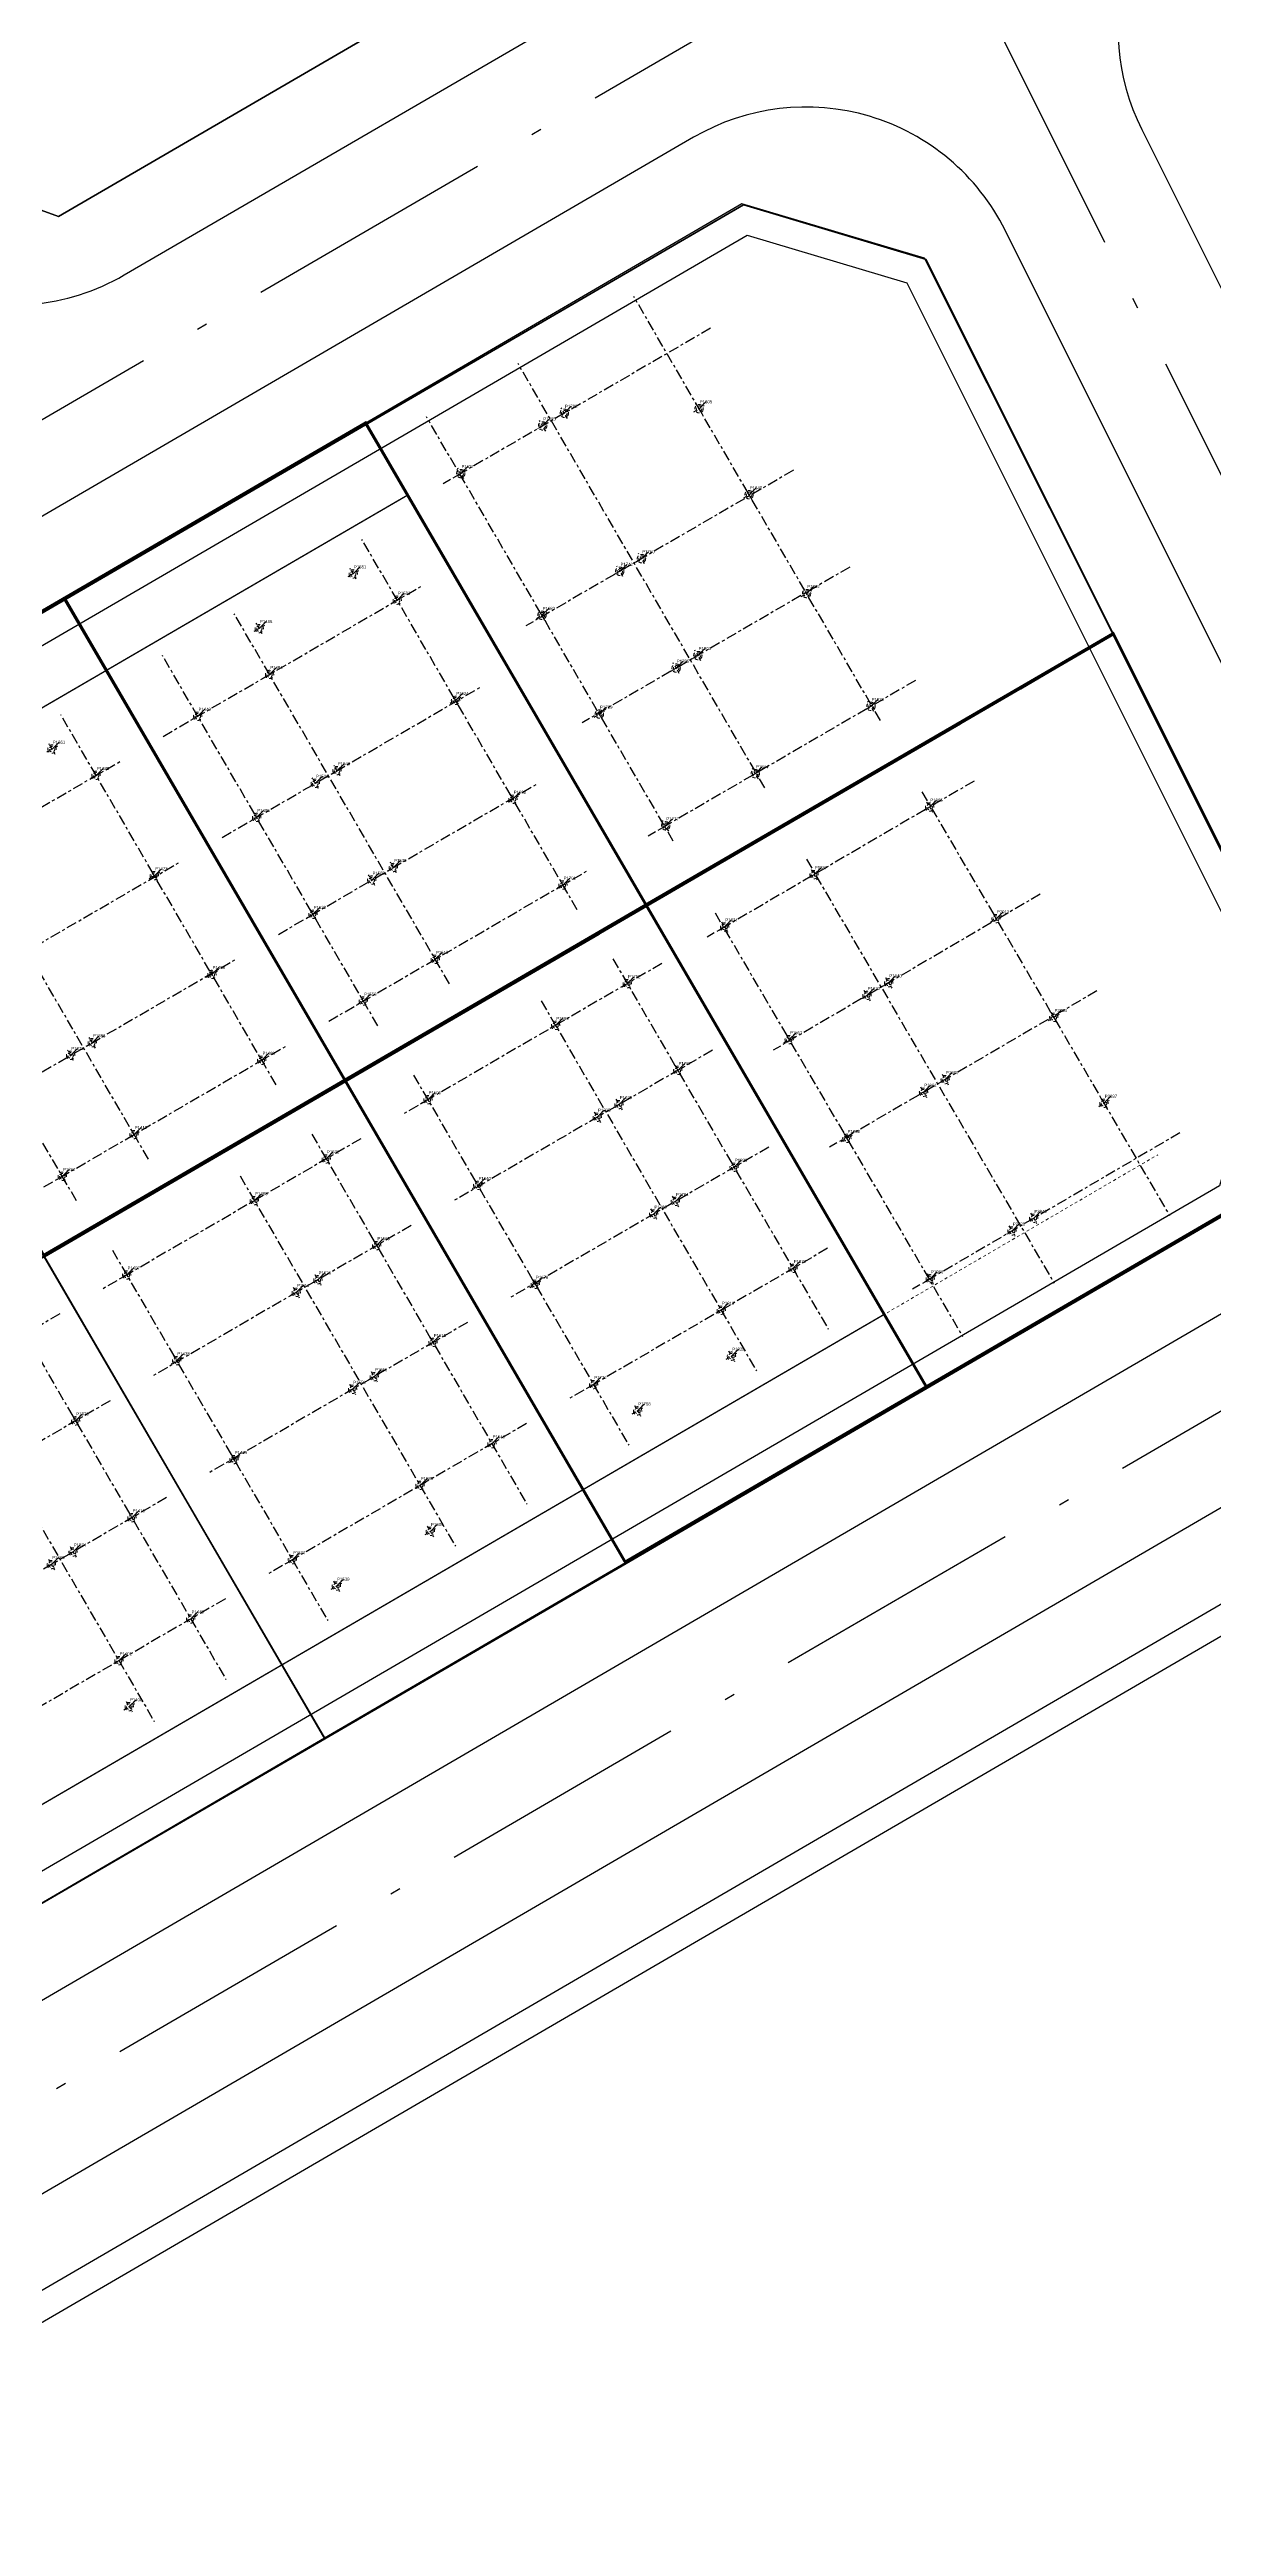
# Model space of a CAD drawing. Header units: millimetres. Extents: x 567980 to 569430, y 2065777 to 2066666.
# Drawn here: x 568752.1 to 568793.8, y 2066169.1 to 2066258 of the extents above; entities that cross this region are included whole.
import ezdxf
from ezdxf.enums import TextEntityAlignment as Align
from ezdxf.xclip import XClip

# ---------------------------------------------------------------- set-up
doc = ezdxf.new("R2010")
doc.units = ezdxf.units.MM
for name, pattern in [('ACAD_ISO10W100', [18.5, 12, -3, 0.5, -3]), ('CENTER', [3, 1.5, -0.5, 0.5, -0.5]), ('CENTER2', [1.125, 0.75, -0.125, 0.125, -0.125]), ('HIDDEN', [0.75, 0.5, -0.25])]:
    doc.linetypes.add(name, pattern=pattern)
for name, color, linetype in [('01.AXIS', 160, 'CENTER2'), ('BoThamCo', 94, 'Continuous'), ('CDC.01.AXIS', 160, 'CENTER2'), ('ChiaLo', 128, 'CENTER'), ('datOBt', 42, 'Continuous'), ('datoHonHop', 42, 'Continuous'), ('LogDg', 7, 'Continuous'), ('loKBT', 42, 'Continuous'), ('RANHGIOI', 2, 'HIDDEN'), ('TimDg', 222, 'Continuous'), ('ViaHeS', 32, 'Continuous')]:
    doc.layers.add(name, color=color, linetype=linetype)
for name, color, linetype, lineweight in [('A-KY HIEU', 34, 'Continuous', 20), ('boDnv', 54, 'Continuous', 25), ('E- RANH GIOI', 1, 'CENTER', 13), ('E- THAY', 9, 'Continuous', 20), ('kata_text', 254, 'Continuous', 30), ('LD-THAY', 9, 'Continuous', 13)]:
    doc.layers.add(name, color=color, linetype=linetype, lineweight=lineweight)
doc.styles.add('kata_dim', font='vnrms.shx', dxfattribs={"width": 0.66, "oblique": 7})
doc.styles.add('kata_text', font='arial.ttf', dxfattribs={"width": 0.8})
doc.styles.add('rms', font='romans.shx', dxfattribs={"width": 0.7, "bigfont": 'vns.shx'})
doc.linetypes.add('ADL', pattern='A,0.125,-0.15,["++",rms,S=0.5,R=0,X=0,Y=-0.2245],-1.35,1.125', length=2.75)
doc.dimstyles.new('kata_dim_iso', dxfattribs={"dimtxt": 2.5, "dimasz": 1.5, "dimexe": 1.5, "dimexo": 2.5, "dimtad": 1, "dimdec": 0, "dimzin": 0, "dimdsep": 46, "dimtxsty": 'kata_dim', "dimblk": 'kata_block_ArchTick', "dimcen": 0.09, "dimdle": 1.2, "dimclrd": 8, "dimclre": 8, "dimclrt": 3, "dimadec": 0, "dimazin": 0, "dimtfac": 1, "dimtdec": 0, "dimtix": 1, "dimtofl": 0, "dimtmove": 0, "dimatfit": 3, "dimfxl": 3.75, "dimfxlon": 1, "dimtolj": 1, "dimtzin": 0, "dimarcsym": 0})

# ---------------------------------------------------------------- blocks, each defined once
blk = doc.blocks.new('NEN')
at = {"layer": 'boDnv', "color": 10, "linetype": 'ADL', "ltscale": 0.25}
blk.add_lwpolyline([(79.627, -120.398), (85.356, -122.108), (98.44, -148.269), (96.582, -154.497), (27.112, -194.914), (21.969, -193.046), (11.825, -164.999), (14.198, -158.464)], close=True, dxfattribs=at)
blk.add_lwpolyline([(122.207, -155.785), (32.175, -208.166), (29.801, -214.701), (39.524, -241.582, 0.256594), (53.262, -253.666, -0.085173), (69.537, -260.336, 0.265195), (88.352, -261.098, 0.012088), (129.923, -238.27), (165.53, -217.582), (130.973, -158.106)], format="xyb", close=True, dxfattribs=at)
at = {"layer": 'BoThamCo'}
blk.add_lwpolyline([(25.78, -0.755), (18.959, 1.719), (12.14, -1.254), (9.257, -7.953), (48.895, -117.546), (54.917, -119.734), (74.12, -108.562), (76.205, -101.576)], close=True, dxfattribs=at)
blk.add_lwpolyline([(274.126, -178.484, 1), (272.368, -175.457), (138.589, -253.186, -0.013452), (91.443, -278.907, 0.999991), (93.036, -282.024, 0.013452), (140.347, -256.212)], format="xyb", close=True, dxfattribs=at)
at = {"layer": 'ChiaLo', "ltscale": 5}
for points in [[(86.088, -161.759), (65.973, -127.185)], [(75.284, -168.045), (55.169, -133.471)], [(15.974, -179.412), (92.784, -134.725)], [(64.479, -174.331), (44.364, -139.757)]]:
    blk.add_lwpolyline(points, dxfattribs=at)
at = {"layer": 'datOBt'}
blk.add_lwpolyline([(79.498, -119.316), (86.056, -121.273), (99.512, -148.176), (97.427, -155.162), (27.21, -196.014), (21.188, -193.827), (10.761, -164.998), (13.382, -157.782)], close=True, dxfattribs=at)
at = {"layer": 'datoHonHop', "linetype": 'ByBlock'}
blk.add_lwpolyline([(122.062, -154.713), (31.359, -207.484), (28.737, -214.7), (38.583, -241.923, 0.256594), (53.045, -254.642, -0.085173), (69.006, -261.184, 0.265195), (88.812, -261.986, 0.012088), (130.425, -239.135), (166.897, -217.944), (131.629, -157.245)], format="xyb", close=True, dxfattribs=at)
at = {"layer": 'LogDg'}
for points in [[(34.296, -348.766, -0.124666), (14.114, -339.771, 0.262937), (-5.331, -336.771, -0.009345), (-40.959, -349.473), (-145.868, -384.68, 0.405257), (-155.456, -403.235), (-146.557, -432.72), (-158.046, -436.187), (-166.572, -407.936, 0.423227), (-185.704, -398.049), (-272.077, -427.035, 0.40652), (-277.181, -436.964), (-262.947, -483.397), (-271.552, -486.035), (-285.593, -440.232, 0.421949), (-295.787, -434.992), (-422.26, -477.436, 0.346831), (-427.684, -485.726), (-426.662, -497.249, 0.109851), (-417.21, -527.045), (-422.398, -530.058, -0.109851), (-432.639, -497.779), (-433.194, -491.512, 0.484967), (-443.708, -484.634), (-484.199, -498.222, 0.36701), (-492.228, -511.51), (-484.402, -560.012), (-490.326, -560.967), (-497.433, -516.92, 0.457512), (-512.889, -507.388), (-525.337, -511.314, 0.375227), (-533.554, -524.795, 0.049445), (-523.248, -562.118), (-518.404, -576.577), (-525.515, -578.96), (-530.307, -564.659, -0.044276), (-540.221, -530.036, 0.448349), (-555.614, -520.863), (-568.853, -525.038), (-576.072, -502.149), (-552.391, -494.681, 0.333336), (-544.003, -482.976), (-545.865, -397.305, 0.120559), (-569.998, -307.198), (-621.979, -219.712, 0.334943), (-635.359, -214.239), (-686.931, -227.855), (-689.803, -216.977), (-647.957, -205.93, 0.498191), (-640.704, -188.198), (-654.378, -165.183, -0.144979), (-668.853, -108.061), (-659.845, 118.23, 0.428088), (-671.924, 130.707), (-689.222, 130.58), (-689.305, 141.83), (-670.344, 141.969, 0.400474), (-658.442, 153.492), (-657.828, 168.904), (-656.06, 189.374), (-648.588, 188.728), (-650.341, 168.432), (-650.889, 154.678, 0.425345), (-638.921, 142.201), (-621.613, 142.328, 0.402651), (-609.707, 153.94), (-609.387, 163.859, -0.019867), (-608.227, 179.942), (-606.8, 192.652), (-600.838, 191.983), (-602.264, 179.273, 0.019867), (-603.39, 163.665), (-603.676, 154.802, 0.425871), (-591.594, 142.415), (-548.362, 142.733), (-548.28, 131.483), (-592.887, 131.155, 0.401789), (-604.791, 119.578), (-607.754, 35.571, -0.005984), (-607.983, 30.718, 0.462462), (-599.177, 22.287), (-555.377, 26.801), (-554.762, 20.832), (-603.242, 15.836, 0.355613), (-610.381, 8.689), (-613.794, -24.838, 0.475348), (-605.015, -33.606), (-508.268, -23.636, 0.016072), (-476.806, -19.368, 0.37392), (-470.138, -11.259), (-470.705, 9.348), (-464.707, 9.513), (-464.235, -7.648, 0.461916), (-454.747, -15.288), (-421.581, -8.993, 0.020567), (-382.015, 0.216), (-299.764, 22.963, 0.415004), (-292.798, 35.293), (-296.969, 50.218), (-285.412, 53.448), (-281.218, 38.439, 0.413423), (-268.921, 31.492), (-169.968, 58.858, 0.427702), (-164.496, 69.052), (-169.623, 84.754), (-163.92, 86.616), (-158.479, 69.956, 0.400853), (-148.742, 64.729), (-123.897, 71.6, 0.437327), (-113.795, 91.173), (-114.462, 93.013), (-128.551, 136.154), (-105.736, 143.605), (-91.769, 100.833), (-90.91, 98.466, 0.429754), (-70.957, 89.772, 0.001079), (-63.934, 92.766, 0.001474), (-62.342, 93.454), (-47.534, 99.909, 0.386536), (-43.126, 109.726), (-48.301, 125.574), (-42.598, 127.436), (-38.076, 113.59, 0.442444), (-27.275, 108.739), (111.617, 169.28, 0.414214), (115.754, 179.811), (109.361, 194.478), (114.861, 196.875), (121.255, 182.208, 0.414214), (131.785, 178.071), (252.97, 230.894), (276.872, 241.312), (291.579, 249.057, 0.419837), (295.267, 261.365), (290.95, 269.196), (301.459, 274.99), (306.058, 266.648, 0.408717), (318.136, 263.031), (326.546, 267.464), (332.148, 256.836), (324.233, 252.656, 0.419466), (320.555, 240.352), (397.092, 101.523, 0.433643), (408.413, 98.649), (440.787, 119.386), (444.023, 114.334), (410.428, 92.813, 0.395048), (407.737, 82.215), (451.056, 3.639, -0.005576), (472.219, -35.781, 0.422017), (490.066, -41.118), (502.995, -33.918), (514.672, -54.886), (500.295, -62.892, 0.404193), (495.052, -80.181), (502.502, -94.711), (491.824, -100.186), (485.095, -87.061, 0.424556), (467.192, -81.64), (316.164, -165.913), (307.211, -171.115, 0.396001), (304.075, -181.611), (326.147, -225.742), (318.098, -229.768), (296.726, -187.038, 0.432664), (285.552, -183.699), (178.072, -246.148, 0.389772), (174.86, -256.488), (194.1, -297.126), (188.677, -299.693), (170.231, -260.733, 0.439085), (158.982, -257.239), (145.496, -265.075, -0.013452), (97.701, -291.151, 0.262926), (86.853, -307.563, -0.162068), (76.015, -333.842, 0.270323), (72.318, -353.653), (79.981, -375.074), (57.383, -383.157), (49.72, -361.737, 0.270325), (34.296, -348.766)], [(191.761, -50.531), (96.917, -106.112, 0.395833), (93.785, -116.606), (107.231, -143.491, 0.432836), (118.409, -146.827), (234.309, -78.995, 0.395833), (237.441, -68.502), (223.995, -41.617, 0.432836), (212.817, -38.281), (191.761, -50.531)], [(49.536, -260.065, -0.269945), (34.095, -247.153), (22.999, -216.476, -0.362457), (26.499, -206.84), (119.685, -152.625, -0.414384), (136.095, -156.969), (142.222, -167.514, 0.414214), (153.158, -170.413), (250.593, -113.801, -0.432664), (261.767, -117.14), (278.799, -151.193, -0.396001), (275.663, -161.688), (133.439, -244.323, -0.012999), (88.371, -268.964, -0.278117), (67.767, -267.557, 0.110848), (49.536, -260.065)]]:
    blk.add_lwpolyline(points, format="xyb", dxfattribs=at)
for points in [[(57.283, -121.828), (75.893, -111.001, 0.395833), (79.025, -100.508), (28.348, 0.817, 0.398858), (17.996, 4.572), (10.657, 1.373, 0.395588), (6.33, -8.682), (45.737, -117.634, 0.467936)], [(102.332, -147.108), (88.886, -120.223, 0.432836), (77.708, -116.887), (8.523, -157.138, 0.362457), (5.023, -166.774), (15.394, -195.448, 0.467936), (26.94, -199.642), (99.2, -157.601, 0.395833)], [(274.252, -178.7, 1), (272.242, -175.241), (138.463, -252.969, -0.013452), (91.329, -278.685, 0.999992), (93.15, -282.246, 0.013452), (140.473, -256.428)]]:
    blk.add_lwpolyline(points, format="xyb", close=True, dxfattribs=at)
at = {"layer": 'loKBT'}
for points in [[(92.784, -134.725), (86.056, -121.273), (79.498, -119.316), (65.973, -127.185), (76.031, -144.472)], [(65.973, -127.185), (55.169, -133.471), (65.226, -150.758), (76.031, -144.472)], [(55.169, -133.471), (44.364, -139.757), (54.422, -157.044), (65.226, -150.758)], [(92.784, -134.725), (76.031, -144.472), (86.088, -161.759), (97.427, -155.162), (99.512, -148.176)], [(76.031, -144.472), (65.226, -150.758), (75.284, -168.045), (86.088, -161.759)], [(65.226, -150.758), (54.422, -157.044), (64.479, -174.331), (75.284, -168.045)], [(54.422, -157.044), (43.617, -163.33), (53.675, -180.617), (64.479, -174.331)]]:
    blk.add_lwpolyline(points, close=True, dxfattribs=at)
at = {"layer": 'RANHGIOI', "color": 1, "ltscale": 9, "const_width": 1}
blk.add_lwpolyline([(460, -51.299, 0.006594), (435.293, -5.051), (303.078, 234.769), (284.672, 225.077), (-55.993, 76.586), (-56.839, 76.223, -0.005137), (-90.743, 62.093), (-377.217, -17.133, -0.020567), (-418.225, -26.678), (-463.443, -35.259, -0.021218), (-506.422, -41.541), (-623.638, -53.62), (-626.464, -70.884, 0.128574), (-620.42, -135.36), (-615.505, -148.86, 0.039408), (-607.143, -167.188), (-594.172, -190.555), (-547.57, -259.493, -0.11987), (-522.704, -326.397), (-507.917, -451.947), (-504.475, -473.277), (-499.271, -471.636), (-50.48, -321.024, 0.050684), (130.425, -239.135), (301.319, -139.843)], format="xyb", close=True, dxfattribs=at)
at = {"layer": 'RANHGIOI', "color": 5, "ltscale": 20, "const_width": 3}
blk.add_lwpolyline([(77.126, -402.722), (-90.743, 62.093)], dxfattribs=at)
at = {"layer": 'TimDg', "linetype": 'ACAD_ISO10W100', "ltscale": 0.75}
for points in [[(80.71, -412.741), (34.278, -282.941), (-103.138, 96.993), (-128.229, 173.827)], [(26.363, 11.491), (109.634, -155.002)], [(9.149, -213.464), (246.062, -75.628)]]:
    blk.add_lwpolyline(points, dxfattribs=at)
blk.add_lwpolyline([(-358.633, -282.039), (-15.318, -166.825, 0.050829), (-9.777, -164.314), (222.735, -29.039)], format="xyb", dxfattribs=at)
at = {"layer": 'ViaHeS', "elevation": 0}
blk.add_lwpolyline([(-483.362, -504.27), (-441.21, -490.124), (-436.029, -493.514), (-435.627, -498.044, 0.109851), (-424.993, -531.564), (-414.615, -525.539, -0.109851), (-423.674, -496.984), (-424.342, -489.445), (-420.001, -483.006), (-295.249, -441.14), (-289.043, -444.33), (-275.854, -487.354), (-258.645, -482.078), (-271.972, -438.601), (-268.698, -432.23), (-181.634, -403.012), (-172.975, -407.486), (-163.79, -437.92), (-140.813, -430.986), (-150.211, -399.847), (-145.597, -390.918), (-39.026, -355.153, 0.008545), (-6.235, -343.522, -0.249193), (12.375, -345.964, 0.09975), (30.772, -354.181, -0.256949), (45.215, -366.957), (51.733, -385.178), (85.63, -373.053), (79.112, -354.831, -0.256949), (82.174, -335.793, 0.136918), (92.607, -310.438, -0.249193), (103.308, -295.017, 0.012659), (148.511, -270.262), (162.157, -262.333), (168.62, -264.341), (185.966, -300.977), (196.811, -295.842), (179.033, -258.291), (181.216, -251.26), (287.384, -189.574), (293.944, -191.534), (314.073, -231.781), (330.172, -223.729), (309.538, -182.474), (311.625, -175.49), (319.134, -171.127), (408.277, -121.386), (412.274, -122.589), (434.351, -165.321), (442.347, -161.19), (420.137, -118.201), (421.38, -114.074), (470.335, -86.758), (479.641, -89.576), (486.485, -102.924), (507.841, -91.973), (500.499, -77.654), (503.421, -68.019), (517.591, -60.128), (500.076, -28.676), (486.971, -35.974), (477.625, -33.17, 0.0056), (456.311, 6.536), (412.324, 86.322), (414.12, 93.398), (444.832, 113.071), (439.977, 120.649), (409.766, 101.296), (403.142, 102.978), (327.714, 239.794), (330.524, 249.193), (334.945, 251.528), (323.749, 272.772), (318.926, 270.23), (309.354, 273.096), (306.713, 277.887), (285.696, 266.299), (288.11, 261.921), (285.295, 252.529), (274.271, 246.724), (129.387, 183.571), (122.806, 186.157), (117.612, 198.074), (106.611, 193.279), (111.806, 181.362), (109.22, 174.781), (26.33, 138.65), (-29.869, 114.154), (-36.004, 116.909), (-39.746, 128.368), (-51.153, 124.642), (-47.055, 112.092), (-50.086, 105.341), (-75.921, 94.08), (-84.511, 97.937), (-100.033, 145.467), (-134.254, 134.292), (-118.657, 86.529), (-123.231, 78.009), (-150.258, 70.535), (-156.629, 73.955), (-161.068, 87.547), (-172.475, 83.822), (-168.207, 70.753), (-171.474, 64.667), (-269.546, 37.545), (-275.711, 41.028), (-279.634, 55.063), (-302.748, 48.603), (-298.843, 34.63), (-302.316, 28.482), (-383.614, 5.999, -0.020567), (-422.7, -3.099), (-456.246, -9.465), (-461.296, -5.399), (-461.708, 9.595), (-473.703, 9.265), (-473.239, -7.637), (-478.028, -13.489, -0.015955), (-508.883, -17.667), (-606.147, -27.691), (-610.614, -23.229), (-607.49, 7.461), (-602.01, 12.947), (-554.455, 17.848), (-555.685, 29.785), (-600.448, 25.172), (-605.043, 29.645, 0.007073), (-604.756, 35.466), (-601.912, 116.095), (-594.665, 123.142), (-548.221, 123.483), (-548.421, 150.733), (-593.42, 150.402), (-600.493, 157.35, -0.027886), (-599.283, 178.939), (-597.857, 191.648), (-609.782, 192.987), (-611.208, 180.277, 0.019867), (-612.385, 163.955), (-612.597, 157.389), (-619.823, 150.342), (-639.316, 150.198), (-646.998, 158.133), (-646.598, 168.196), (-644.852, 188.405), (-659.796, 189.697), (-661.572, 169.14), (-662.014, 158.023), (-670.332, 149.97), (-689.364, 149.83), (-689.163, 122.58), (-671.417, 122.71), (-663.736, 114.776), (-672.6, -107.912, 0.144979), (-657.602, -167.099), (-644.687, -188.836), (-648.335, -197.756), (-691.845, -209.242), (-684.889, -235.59), (-633.86, -222.118), (-622.039, -226.953), (-573.255, -309.058, -0.120474), (-549.614, -397.387), (-547.842, -478.902), (-555.298, -489.306), (-577.876, -496.427), (-567.048, -530.76), (-552.743, -526.248), (-543.713, -531.719, 0.042979), (-533.836, -565.928), (-529.071, -580.151), (-514.848, -575.386), (-519.719, -560.846, -0.045576), (-529.315, -527.166), (-523.005, -516.87), (-508.247, -512.215), (-500.456, -517.02), (-493.287, -561.445), (-481.44, -559.534), (-488.883, -513.408), (-483.362, -504.27)], format="xyb", dxfattribs=at)
at = {"layer": 'ViaHeS'}
for points in [[(48.895, -117.546), (9.257, -7.953), (12.14, -1.254), (18.959, 1.719), (25.78, -0.755), (76.205, -101.576), (74.12, -108.562), (54.917, -119.734)], [(79.498, -119.316), (86.056, -121.273), (99.512, -148.176), (97.427, -155.162), (27.21, -196.014), (21.188, -193.827), (10.761, -164.998), (13.382, -157.782)]]:
    blk.add_lwpolyline(points, close=True, dxfattribs=at)
blk.add_lwpolyline([(271.249, -157.314), (273.336, -150.33), (257.64, -118.948), (251.08, -116.988), (144.29, -179.035), (131.629, -157.245), (122.062, -154.713), (31.359, -207.484), (28.737, -214.7), (38.583, -241.923, 0.256594), (53.045, -254.642, -0.085173), (69.006, -261.184, 0.265195), (88.812, -261.986, 0.012088), (130.425, -239.135)], format="xyb", close=True, dxfattribs=at)
blk = doc.blocks.new('A$C758D662A')
at = {"linetype": 'HIDDEN', "ltscale": 500}
for radius in [300, 200]:
    blk.add_circle((0, 0), radius, dxfattribs=at)
at = {"layer": 'CDC.01.AXIS', "ltscale": 200}
for p, q in [((437, 0), (-437, 0)), ((0, 437), (0, -437))]:
    blk.add_line(p, q, dxfattribs=at)
blk = doc.blocks.new('MB TANG 2 BT1')
at = {"layer": '01.AXIS', "ltscale": 500}
for p, q in [((7195672, 840351), (7195672, 824990)), ((7200972, 840351), (7200972, 824990)), ((7203952, 840351), (7203952, 824990)), ((7205388, 839327), (7194643, 839327)), ((7205388, 835727), (7194643, 835727)), ((7205388, 831707), (7194643, 831707)), ((7205388, 827507), (7194643, 827507))]:
    blk.add_line(p, q, dxfattribs=at)
at = {"extrusion": (0, -2.11758e-22, -1), "xscale": 0.5, "yscale": 0.5, "zscale": -0.5}
for p in [(-7195672, 839327), (-7203952, 839327), (-7195672, 835767), (-7203952, 835727), (-7195672, 831667), (-7203952, 831707), (-7195672, 827507), (-7203952, 827507), (-7196562, 825897), (-7200462, 825897)]:
    blk.add_blockref('A$C758D662A', p, dxfattribs=at)
at = {"extrusion": (0, 0, -1), "xscale": 0.4999999999999999, "yscale": 0.4999999999999999, "zscale": -0.5, "rotation": 90}
for p in [(-7200972, 839327), (-7200612, 835727), (-7201512, 835727), (-7200612, 831707), (-7201512, 831707), (-7200972, 827507)]:
    blk.add_blockref('A$C758D662A', p, dxfattribs=at)
blk = doc.blocks.new('MB TANG 2 BT2')
at = {"layer": '01.AXIS', "ltscale": 500}
for p, q in [((7088511, 743840), (7077408, 743840)), ((7078098, 744452), (7078098, 726847)), ((7081898, 744452), (7081898, 726847)), ((7086698, 744452), (7086698, 726847)), ((7088511, 739140), (7077408, 739140)), ((7088511, 735120), (7077408, 735120)), ((7088511, 729220), (7077408, 729220))]:
    blk.add_line(p, q, dxfattribs=at)
at = {"xscale": -0.5, "yscale": 0.5, "zscale": 0.5}
for p in [(7078138, 743840), (7086658, 743840), (7078098, 739180), (7081308, 739140), (7082208, 739140), (7086698, 739180), (7078098, 735080), (7081308, 735120), (7082208, 735120), (7086698, 735080), (7086698, 731510), (7078138, 729220)]:
    blk.add_blockref('A$C758D662A', p, dxfattribs=at)
at = {"xscale": -0.5, "yscale": 0.5, "zscale": 0.5, "rotation": 270}
for p in [(7081858, 743840), (7081538, 729220), (7082438, 729220)]:
    blk.add_blockref('A$C758D662A', p, dxfattribs=at)
blk = doc.blocks.new('NENBT3')
at = {"layer": 'loKBT'}
for points in [[(-63.458, 42.95), (-74.302, 42.942), (-80.192, 38.018), (-82.923, 22.935), (-63.442, 22.95)], [(-50.958, 42.96), (-63.458, 42.95), (-63.442, 22.95), (-50.942, 22.96)], [(-38.458, 42.97), (-50.958, 42.96), (-50.942, 22.96), (-38.442, 22.97)], [(-25.958, 42.98), (-38.458, 42.97), (-38.442, 22.97), (-25.942, 22.98)], [(-13.458, 42.989), (-25.958, 42.98), (-25.942, 22.98), (-13.442, 22.989)], [(5.941, 23.005), (6.878, 38.015), (2.19, 43.002), (-13.458, 42.989), (-13.442, 22.989)], [(-63.442, 22.95), (-82.923, 22.935), (-85.653, 7.852), (-81.544, 2.936), (-63.426, 2.95)], [(-50.942, 22.96), (-63.442, 22.95), (-63.426, 2.95), (-50.926, 2.96)], [(-38.442, 22.97), (-50.942, 22.96), (-50.926, 2.96), (-38.426, 2.97)], [(-25.942, 22.98), (-38.442, 22.97), (-38.426, 2.97), (-25.926, 2.98)], [(-13.442, 22.989), (-25.942, 22.98), (-25.926, 2.98), (-13.426, 2.989)], [(5.941, 23.005), (-13.442, 22.989), (-13.426, 2.989), (-0.309, 3), (5.003, 7.994)]]:
    blk.add_lwpolyline(points, close=True, dxfattribs=at)
blk = doc.blocks.new('kata_block_ArchTick')
at = {"color": 8}
blk.add_line((1, 0), (-1, 0), dxfattribs=at)
at = {"color": 8, "const_width": 0.15}
blk.add_lwpolyline([(-0.5, -0.5), (0.5, 0.5)], dxfattribs=at)
blk = doc.blocks.new('A$C33BC4D2A')
at = {"layer": 'A-KY HIEU', "color": 0, "const_width": 1.022}
blk.add_lwpolyline([(14.345, -292.097), (14.345, -4.903), (414.985, -4.903), (414.985, -292.097)], close=True, dxfattribs=at)
at = {"layer": 'Defpoints', "color": 125}
blk.add_lwpolyline([(0, -297), (420, -297), (420, 0), (0, 0)], close=True, dxfattribs=at)
blk = doc.blocks.new('*U58')
at = {"color": 0, "ltscale": 0.8, "style": 'kata_text', "width": 0.8, "flags": 1}
blk.add_attdef('CHU_THICH', text='', height=2.2, dxfattribs=at).set_placement((0, 0), align=Align.MIDDLE_CENTER)
at = {"color": 0, "ltscale": 0.8, "style": 'kata_text', "width": 0.8}
blk.add_attdef('TEN', text='', height=2.2, dxfattribs=at).set_placement((5, 5), align=Align.MIDDLE_CENTER)
at = {"layer": 'Defpoints'}
blk.add_leader([(0, 0), (5, 5)], dimstyle='kata_dim_iso', override={"dimasz": 0.6, "dimgap": 0.625, "dimtad": 0}, dxfattribs=at)
blk = doc.blocks.new('A$C1AAD29DE')
at = {"layer": 'kata_text', "xscale": 50, "yscale": 50, "zscale": 50}
for p, values in [((142059, -193584, 0), {'TEN': 'P1685'}), ((142840, -193130, 0), {'TEN': 'P1702'}), ((147690, -192967, 0), {'TEN': 'P1805'}), ((139111, -195300, 0), {'TEN': 'P1627'}), ((149491, -196063, 0), {'TEN': 'P1840'}), ((135240, -198910, 0), {'TEN': 'P1551'}), ((144837, -198817, 0), {'TEN': 'P1742'}), ((145617, -198363, 0), {'TEN': 'P1760'}), ((136824, -199857, 0), {'TEN': 'P1583'}), ((151560, -199618, 0), {'TEN': 'P1882'}), ((131858, -200877, 0), {'TEN': 'P1486'}), ((142033, -200402, 0), {'TEN': 'P1683'}), ((132228, -202531, 0), {'TEN': 'P1494'}), ((146865, -202303, 0), {'TEN': 'P1785'}), ((147646, -201849, 0), {'TEN': 'P1803'}), ((138923, -203465, 0), {'TEN': 'P1624'}), ((129643, -204035, 0), {'TEN': 'P1449'}), ((144101, -203958, 0), {'TEN': 'P1729'}), ((153876, -203680, 0), {'TEN': 'P1926'}), ((124399, -205217, 0), {'TEN': 'P1361'}), ((125984, -206164, 0), {'TEN': 'P1389'}), ((134659, -205992, 0), {'TEN': 'P1540'}), ((149714, -206102, 0), {'TEN': 'P1844'}), ((133879, -206446, 0), {'TEN': 'P1523'}), ((140992, -207020, 0), {'TEN': 'P1662'}), ((131763, -207677, 0), {'TEN': 'P1485'}), ((146487, -207979, 0), {'TEN': 'P1777'}), ((155990, -207303, 0), {'TEN': 'P1965'}), ((128083, -209772, 0), {'TEN': 'P1423'}), ((136688, -209478, 0), {'TEN': 'P1579'}), ((151832, -209734, 0), {'TEN': 'P1887'}), ((135907, -209932, 0), {'TEN': 'P1565'}), ((142788, -210108, 0), {'TEN': 'P1701'}), ((133791, -211163, 0), {'TEN': 'P1520'}), ((158384, -211320, 0), {'TEN': 'P2013'}), ((148609, -211617, 0), {'TEN': 'P1824'}), ((130151, -213327, 0), {'TEN': 'P1458'}), ((138192, -212782, 0), {'TEN': 'P1613'}), ((145108, -213657, 0), {'TEN': 'P1752'}), ((153735, -214084, 0), {'TEN': 'P1922'}), ((154515, -213628, 0), {'TEN': 'P1940'}), ((135607, -214286, 0), {'TEN': 'P1558'}), ((160460, -214871, 0), {'TEN': 'P2054'}), ((125847, -215785, 0), {'TEN': 'P1386'}), ((142524, -215160, 0), {'TEN': 'P1696'}), ((150934, -215674, 0), {'TEN': 'P1867'}), ((125066, -216239, 0), {'TEN': 'P1372'}), ((131948, -216415, 0), {'TEN': 'P1489'}), ((146925, -216779, 0), {'TEN': 'P1787'}), ((155770, -217566, 0), {'TEN': 'P1961'}), ((156550, -217110, 0), {'TEN': 'P1980'}), ((137927, -217834, 0), {'TEN': 'P1606'}), ((144028, -218464, 0), {'TEN': 'P1725'}), ((144809, -218010, 0), {'TEN': 'P1740'}), ((162267, -217963, 0), {'TEN': 'P2087'}), ((127351, -219089, 0), {'TEN': 'P1412'}), ((153010, -219226, 0), {'TEN': 'P1908'}), ((134268, -219964, 0), {'TEN': 'P1532'}), ((148953, -220265, 0), {'TEN': 'P1833'}), ((124767, -220593, 0), {'TEN': 'P1367'}), ((139724, -220922, 0), {'TEN': 'P1640'}), ((131683, -221467, 0), {'TEN': 'P1483'}), ((146056, -221950, 0), {'TEN': 'P1769'}), ((146837, -221496, 0), {'TEN': 'P1784'}), ((159736, -222104, 0), {'TEN': 'P2043'}), ((136084, -223086, 0), {'TEN': 'P1569'}), ((158957, -222560, 0), {'TEN': 'P2028'}), ((151072, -223908, 0), {'TEN': 'P1872'}), ((127087, -224141, 0), {'TEN': 'P1407'}), ((133187, -224771, 0), {'TEN': 'P1511'}), ((133968, -224317, 0), {'TEN': 'P1526'}), ((141792, -224478, 0), {'TEN': 'P1678'}), ((156012, -224282, 0), {'TEN': 'P1966'}), ((148488, -225411, 0), {'TEN': 'P1819'}), ((138112, -226572, 0), {'TEN': 'P1611'}), ((128883, -227229, 0), {'TEN': 'P1438'}), ((148858, -227065, 0), {'TEN': 'P1829'}), ((135216, -228257, 0), {'TEN': 'P1550'}), ((135996, -227803, 0), {'TEN': 'P1566'}), ((143891, -228085, 0), {'TEN': 'P1722'}), ((125243, -229393, 0), {'TEN': 'P1376'}), ((145476, -229033, 0), {'TEN': 'P1758'}), ((140232, -230215, 0), {'TEN': 'P1648'}), ((130952, -230785, 0), {'TEN': 'P1469'}), ((137647, -231718, 0), {'TEN': 'P1599'}), ((127272, -232879, 0), {'TEN': 'P1410'}), ((138017, -233372, 0), {'TEN': 'P1609'}), ((124375, -234564, 0), {'TEN': 'P1360'}), ((125156, -234110, 0), {'TEN': 'P1374'}), ((133051, -234392, 0), {'TEN': 'P1507'}), ((134635, -235340, 0), {'TEN': 'P1539'}), ((129391, -236522, 0), {'TEN': 'P1445'}), ((126806, -238025, 0), {'TEN': 'P1401'}), ((127176, -239679, 0), {'TEN': 'P1408'})]:
    blk.add_blockref('*U58', p, dxfattribs=at).add_auto_attribs(values)

msp = doc.modelspace()

# ---------------------------------------------------------------- block references
at = {"layer": 'boDnv', "extrusion": (-2.4685e-06, 4.62064e-06, 1)}
ref = msp.add_blockref('NEN', (568697.481, 2066371.697, 8.143), dxfattribs=at)
XClip(ref).set_block_clipping_path([(-95.7748162709, -416.20828746), (591.9650857092, 169.550739368)])

# ---------------------------------------------------------------- next in the draw order: linework, layer by layer
at = {"layer": 'E- RANH GIOI', "color": 5, "ltscale": 0.05, "true_color": 0x0000fa, "extrusion": (-5.03699e-06, 3.92783e-06, 1)}
msp.add_line((568781.959, 2066212.543, 0), (568791.845, 2066218.312, 0), dxfattribs=at)
at = {"layer": 'E- RANH GIOI', "ltscale": 0.1, "extrusion": (-5.03699e-06, 3.92783e-06, 1), "const_width": 0.1, "elevation": 5.251}
for points in [[(568763.422, 2066244.568), (568752.617, 2066238.282), (568762.675, 2066220.994), (568773.479, 2066227.28)], [(568752.617, 2066238.282), (568741.813, 2066231.996), (568751.87, 2066214.708), (568762.675, 2066220.994)], [(568772.732, 2066203.707), (568783.537, 2066209.993), (568773.479, 2066227.28), (568762.675, 2066220.994)]]:
    msp.add_lwpolyline(points, close=True, dxfattribs=at)
at = {"layer": 'E- RANH GIOI', "color": 5, "ltscale": 0.05, "true_color": 0x0000fa, "extrusion": (-5.03699e-06, 3.92783e-06, 1), "const_width": 0.05, "elevation": 5.251}
for points in [[(568764.93, 2066241.974), (568754.126, 2066235.689)], [(568754.126, 2066235.689), (568743.321, 2066229.403)], [(568771.224, 2066206.3), (568782.028, 2066212.586)], [(568760.419, 2066200.014), (568771.224, 2066206.3)], [(568749.615, 2066193.728), (568760.419, 2066200.014)]]:
    msp.add_lwpolyline(points, dxfattribs=at)
at = {"layer": 'E- RANH GIOI', "ltscale": 0.05, "extrusion": (-5.03699e-06, 3.92783e-06, 1), "const_width": 0.1, "elevation": 5.251}
msp.add_lwpolyline([(568790.242, 2066237.009), (568773.479, 2066227.281), (568783.537, 2066209.993), (568794.875, 2066216.59), (568796.96, 2066223.576)], close=True, dxfattribs=at)

# ---------------------------------------------------------------- next in the draw order: block references
at = {"layer": 'E- RANH GIOI', "extrusion": (-2.4685e-06, 4.62064e-06, 1), "xscale": 2.114336868039268, "yscale": 2.114336868039268, "zscale": 2.114336868039268}
msp.add_blockref('A$C33BC4D2A', (568541.684, 2066558.171, 8.143), dxfattribs=at)
at = {"layer": 'E- THAY', "extrusion": (-5.03699e-06, 3.92783e-06, 1)}
for p, xscale, yscale, zscale, rotation in [((574568.035, 2070572.016, 5.251), 0.000999998484541723, 0.000999998484541723, 0.000999998484541723, 210.1906980358135), ((574557.231, 2070565.73, 5.251), 0.000999998484541723, 0.000999998484541723, 0.000999998484541723, 210.1906980358135), ((562968.118, 2061876.259, 5.251), 0.0009999984845417225, 0.0009999984845417225, 0.0009999984845417225, 30.19069803581365), ((562957.314, 2061869.973, 5.251), 0.0009999984845417225, 0.0009999984845417225, 0.0009999984845417225, 30.19069803581365), ((562946.51, 2061863.687, 5.251), 0.0009999984845417225, 0.0009999984845417225, 0.0009999984845417225, 30.19069803581365)]:
    msp.add_blockref('MB TANG 2 BT1', p, dxfattribs=dict(at, xscale=xscale, yscale=yscale, zscale=zscale, rotation=rotation))
at = {"layer": 'kata_text', "extrusion": (-2.4685e-06, 4.62064e-06, 1), "xscale": 0.0009966571095134595, "yscale": 0.0009966571095134595, "zscale": 0.0009966571095134595}
msp.add_blockref('A$C1AAD29DE', (568628.188, 2066437.393, 8.143), dxfattribs=at)
at = {"layer": 'LD-THAY', "extrusion": (-5.03699e-06, 3.92783e-06, 1)}
for p, xscale, yscale, zscale, rotation in [((562282.1, 2063313.606, 5.251), -0.0009999984845417238, 0.0009999984845417225, 0.0009999984845417244, 210.1906980358136), ((563040.857, 2062012.475, 5.251), 0.0009999984845417236, 0.0009999984845417236, 0.0009999984845417236, 30.30670093565806)]:
    msp.add_blockref('MB TANG 2 BT2', p, dxfattribs=dict(at, xscale=xscale, yscale=yscale, zscale=zscale, rotation=rotation))
at = {"layer": 'loKBT', "extrusion": (-5.03699e-06, 3.92783e-06, 1), "xscale": 0.9999984845417225, "yscale": 0.9999984845417225, "zscale": 0.9999984845417225, "rotation": 30.19069803581366}
msp.add_blockref('NENBT3', (568796.65, 2066214.152, 5.251), dxfattribs=at)

doc.saveas('drawing.dxf')
